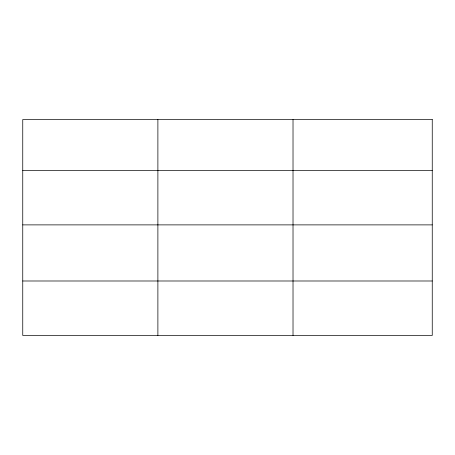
<?xml version="1.0" encoding="UTF-8"?>
<svg xmlns="http://www.w3.org/2000/svg" width="455" height="455" viewBox="0 0 455 455"><rect width="100%" height="100%" fill="white"/><g stroke="black" fill="none" stroke-linecap="round" stroke-linejoin="round"><path stroke-width="0.68" d="M22.75 170.426L432.25 170.426M22.75 224.884L432.25 224.884M22.75 280.991L432.25 280.991M293.02 119.551L293.02 335.449M157.885 119.551L157.885 335.449M432.25 119.551L22.75 119.551L22.75 335.449L432.25 335.449L432.25 119.551"/></g></svg>
